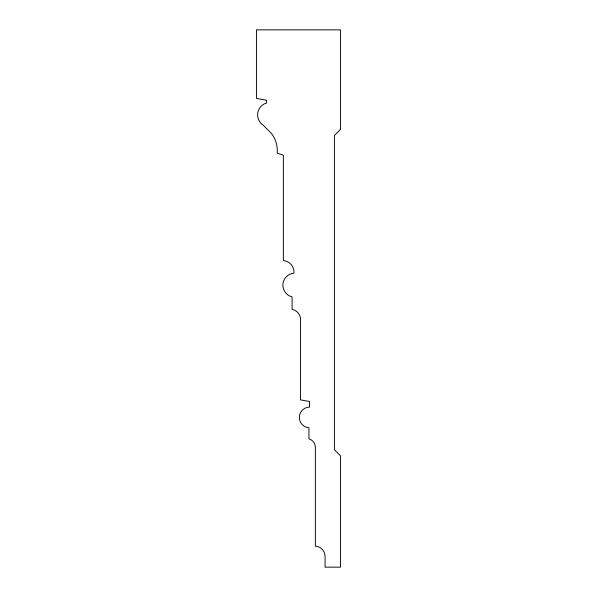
<?xml version="1.0" encoding="UTF-8"?>
<svg xmlns="http://www.w3.org/2000/svg" width="597" height="597" viewBox="0 0 597 597"><rect width="100%" height="100%" fill="white"/><g stroke="black" fill="none" stroke-linecap="round" stroke-linejoin="round"><path stroke-width="0.9" d="M340.559 129.318L334.417 135.467L334.417 449.742L340.559 455.892L340.559 567.15L325.074 567.15L325.074 556.628A10.313 10.313 0 0 0 315.365 546.165L315.365 447.489A8.843 8.843 0 0 0 308.947 438.87L308.947 427.773A10.358 10.358 0 0 1 299.321 417.154A10.358 10.358 0 0 1 309.515 407.079L309.515 401.49L300.455 399.871L300.455 317.843A10.559 10.559 0 0 0 292.09 309.343L292.09 296.858A12.015 12.015 0 0 1 293.948 273.195A11.619 11.619 0 0 0 283.344 260.561L283.344 155.183L277.195 153.13A28.134 28.134 0 0 0 271.531 133.571L263.038 125.064A12.298 12.298 0 0 1 266.583 103.012L266.583 100.289L256.441 98.415L256.441 29.85L340.559 29.85L340.559 129.318"/></g></svg>
